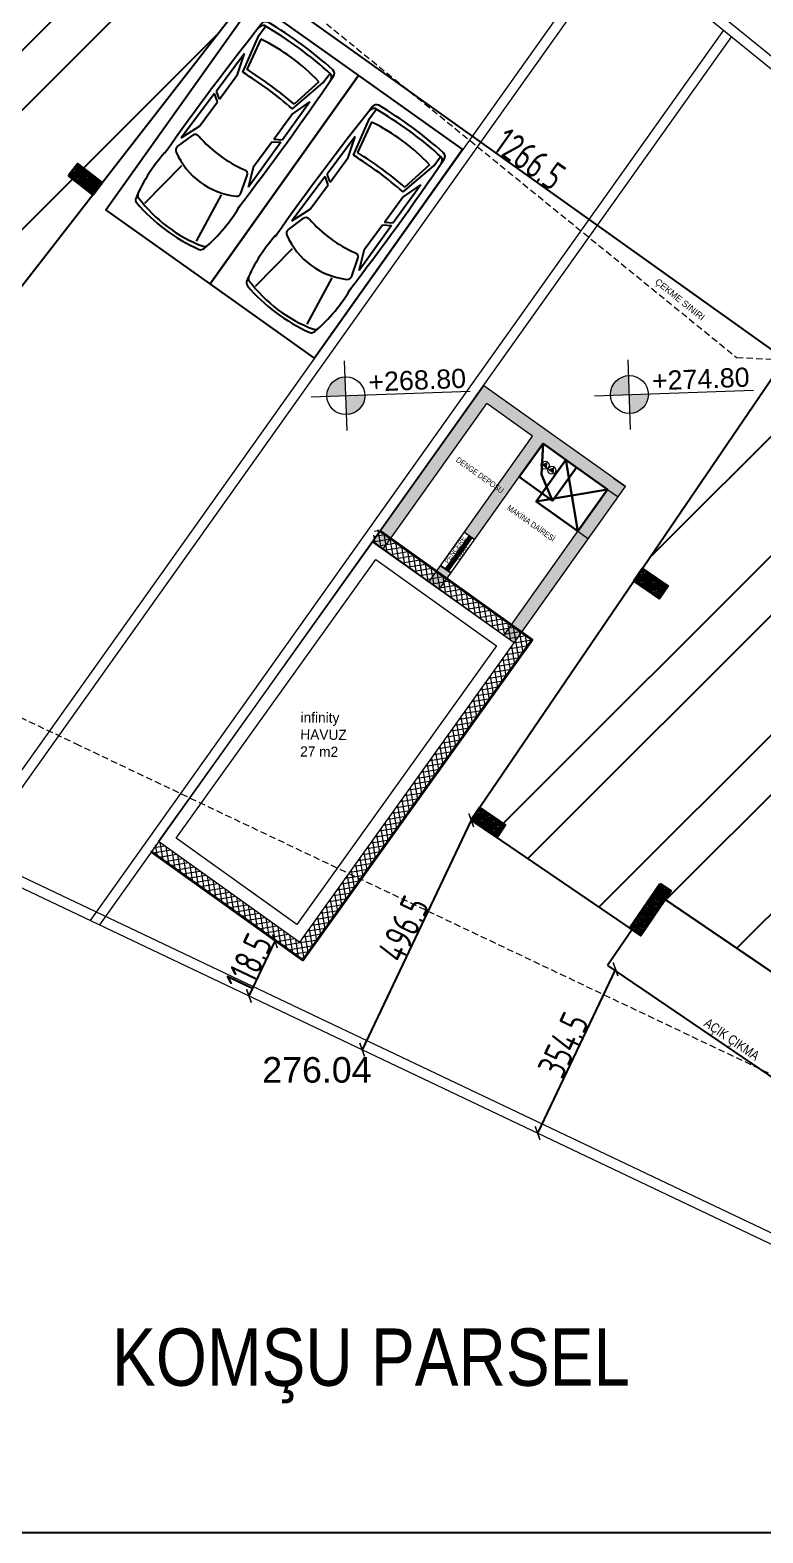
# Model space of a CAD drawing. Header units: millimetres. Extents: x 708 to 46452, y -4963 to 3960.
# Drawn here: x 9124 to 9482, y -4586 to -3851 of the extents above; entities that cross this region are included whole.
import ezdxf

# ---------------------------------------------------------------- set-up
doc = ezdxf.new("R2010")
doc.units = ezdxf.units.MM
doc.linetypes.add('DASHED', pattern=[19.05, 12.7, -6.35])
doc.linetypes.add('DUZ', pattern=[0])
for name, color, linetype, lineweight in [('0.00 kotu6', 55, 'Continuous', 5), ('00_KOLON', 2, 'Continuous', 35), ('20', 1, 'Continuous', 0), ('A-WALL', 113, 'Continuous', 18), ('F-YAZI', 7, 'Continuous', 30), ('H-Savak', 52, 'Continuous', 20), ('KADASTRO', 5, 'Continuous', 0), ('mahal no', 123, 'Continuous', 30), ('MERDİVEN GÖRÜNÜŞ', 171, 'Continuous', 30), ('NKOT', 1, 'Continuous', 0), ('SAVAK', 52, 'Continuous', 20), ('TEFRİŞ', 8, 'Continuous', 9), ('Z_PARSEL', 6, 'Continuous', 0), ('ölçü yatay', 150, 'DUZ', 18)]:
    doc.layers.add(name, color=color, linetype=linetype, lineweight=lineweight)
for name, color, linetype in [('00_YAZI', 214, 'Continuous'), ('DUVARTARAMA', 7, 'Continuous'), ('F-arka_plan', 7, 'Continuous'), ('furn', 7, 'Continuous'), ('KP', 1, 'Continuous'), ('SIVA', 135, 'Continuous'), ('TEFRİŞ2', 2, 'Continuous')]:
    doc.layers.add(name, color=color, linetype=linetype)
doc.styles.add('ARIAL', font='arial.ttf')
doc.styles.add('ARİAL NARROW', font='ARIALN.TTF', dxfattribs={"width": 0.8})
doc.styles.add('AUDIT_D_030819140122-0', font='isocp.shx', dxfattribs={"width": 0.8})
doc.styles.get("Standard").update_dxf_attribs({"font": 'arial.ttf'})
doc.dimstyles.new('DIŞ VAZ', dxfattribs={"dimtxt": 55, "dimasz": 20, "dimexe": 5, "dimexo": 2, "dimgap": 1, "dimtad": 1, "dimdec": 1, "dimrnd": 0.5, "dimdsep": 46, "dimtxsty": 'AUDIT_D_030819140122-0', "dimblk": 'ARCHTICK', "dimcen": 0.09, "dimdle": 0.1, "dimclrd": 256, "dimclre": 256, "dimclrt": 1, "dimadec": 0, "dimazin": 0, "dimtfac": 1, "dimtdec": 1, "dimtix": 1, "dimtmove": 2, "dimatfit": 3, "dimldrblk": 'ARCHTICK', "dimfxl": 5, "dimfxlon": 1, "dimtolj": 1, "dimtzin": 0, "dimarcsym": 0})

# ---------------------------------------------------------------- blocks, each defined once
blk = doc.blocks.new('KOLON')
at = {"layer": 'DUVARTARAMA'}
h = blk.add_hatch(dxfattribs=at)
h.set_pattern_fill('ANSI36', color=8)
h.paths.add_polyline_path([(549.4, 3102.4), (579.4, 3102.4), (579.4, 3042.4), (549.4, 3042.4)])
at = {"layer": '00_KOLON'}
blk.add_lwpolyline([(549.4, 3102.4), (579.4, 3102.4), (579.4, 3042.4), (549.4, 3042.4), (549.4, 3102.4)], dxfattribs=at)
blk = doc.blocks.new('_ArchTick')
at = {"color": 0, "linetype": 'ByBlock', "const_width": 0.15}
blk.add_lwpolyline([(-0.5, -0.5), (0.5, 0.5)], dxfattribs=at)
blk = doc.blocks.new('*D1795')
at = {"layer": 'Defpoints', "color": 0, "transparency": 16777216}
for p in [(24674.8, -12663.2, -13220.7), (24624, -12770.1, -13220.7), (24624, -12770.1)]:
    blk.add_point(p, dxfattribs=at)
at = {"layer": 'KP', "lineweight": -2, "transparency": 16777216}
for p, q in [((24670.3, -12661), (24670.3, -12661)), ((24674.9, -12663.1), (24623.9, -12770.2)), ((24619.4, -12768), (24619.4, -12768))]:
    blk.add_line(p, q, dxfattribs=at)
at = {"layer": 'KP', "lineweight": -2, "transparency": 16777216, "xscale": 20, "yscale": 20, "zscale": 20}
for p, rotation in [((24674.8, -12663.2), 64.5683598937164), ((24624, -12770.1), 244.5683598937164)]:
    blk.add_blockref('_ArchTick', p, dxfattribs=dict(at, rotation=rotation))
at = {"layer": 'KP', "color": 1, "transparency": 16777216, "insert": (24623.6, -12704.4), "char_height": 55, "attachment_point": 5, "rotation": 64.5684, "style": 'AUDIT_D_030819140122-0'}
blk.add_mtext('\\A1;118.5', dxfattribs=at)
blk = doc.blocks.new('*D141')
at = {"layer": 'Defpoints', "color": 0, "transparency": 16777216}
for p in [(25058.4, -12426.8, -13220.7), (24845.2, -12875.3, -13220.7), (24845.2, -12875.3)]:
    blk.add_point(p, dxfattribs=at)
at = {"layer": 'KP', "lineweight": -2, "transparency": 16777216}
for p, q in [((25058.5, -12426.7), (24845.1, -12875.4)), ((25063, -12428.9), (25063, -12428.9)), ((24849.7, -12877.4), (24849.7, -12877.4))]:
    blk.add_line(p, q, dxfattribs=at)
at = {"layer": 'KP', "lineweight": -2, "transparency": 16777216, "xscale": 20, "yscale": 20, "zscale": 20}
for p, rotation in [((25058.4, -12426.8), 64.56835989371938), ((24845.2, -12875.3), 244.5683598937193)]:
    blk.add_blockref('_ArchTick', p, dxfattribs=dict(at, rotation=rotation))
at = {"layer": 'KP', "color": 1, "transparency": 16777216, "insert": (24926.1, -12638.8), "char_height": 55, "attachment_point": 5, "rotation": 64.5684, "style": 'AUDIT_D_030819140122-0'}
blk.add_mtext('\\A1;496.5', dxfattribs=at)
blk = doc.blocks.new('*D142')
at = {"layer": 'Defpoints', "color": 0, "transparency": 16777216}
for p in [(25324.8, -12710.8, -13220.7), (25172.6, -13031, -13220.7), (25188, -13038.3)]:
    blk.add_point(p, dxfattribs=at)
at = {"layer": 'KP', "lineweight": -2, "transparency": 16777216}
for p, q in [((25340.3, -12718), (25188, -13038.4)), ((25344.8, -12720.2), (25344.8, -12720.3)), ((25192.5, -13040.5), (25192.5, -13040.5))]:
    blk.add_line(p, q, dxfattribs=at)
at = {"layer": 'KP', "lineweight": -2, "transparency": 16777216, "xscale": 20, "yscale": 20, "zscale": 20}
for p, rotation in [((25340.3, -12718.1), 64.5683598937192), ((25188, -13038.3), 244.5683598937192)]:
    blk.add_blockref('_ArchTick', p, dxfattribs=dict(at, rotation=rotation))
at = {"layer": 'KP', "color": 1, "transparency": 16777216, "insert": (25238.4, -12866), "char_height": 55, "attachment_point": 5, "rotation": 64.5684, "style": 'AUDIT_D_030819140122-0'}
blk.add_mtext('\\A1;354.5', dxfattribs=at)
blk = doc.blocks.new('02PCAR01')
at = {"color": 0, "linetype": 'ByBlock'}
for p, q in [((-138, 26.03), (-145, 26.03)), ((-112.52, 20.16), (-138, 26.03)), ((-136.91, 23.5), (-115.59, 19.26)), ((-122.94, 26.61), (-92.48, 26.84)), ((-109.29, 22.08), (-122.94, 26.61)), ((-89.35, 22.08), (-109.29, 22.08)), ((-89.35, 22.08), (-92.48, 26.84)), ((-90.39, 26.87), (-54.31, 27.32)), ((-87.23, 22.08), (-90.39, 26.87)), ((-67.5, 22.08), (-87.23, 22.08)), ((-54.31, 27.32), (-67.5, 22.08)), ((-48.33, 25.72), (-60.01, 22.2)), ((-6, 20.97), (-40, 15.97)), ((-136.91, -23.36), (-115.59, -19.12)), ((-6, -20.97), (-40, -15.97)), ((-138, -25.97), (-145, -25.97)), ((-112.51, -20.11), (-138, -25.97)), ((-109.29, -21.95), (-122.94, -26.47)), ((-122.94, -26.47), (-92.48, -26.7)), ((-89.35, -21.95), (-109.29, -21.95)), ((-89.35, -21.95), (-92.48, -26.7)), ((-87.23, -21.95), (-90.39, -26.73)), ((-90.39, -26.73), (-54.31, -27.18)), ((-67.5, -21.95), (-87.23, -21.95)), ((-54.31, -27.18), (-67.5, -21.95)), ((-48.33, -25.52), (-60.01, -22))]:
    blk.add_line(p, q, dxfattribs=at)
for centre, radius, start, end in [((-77.24, -1914.33), 1944.6, 88.89024, 92.01225), ((-30.02, -77.69), 108.31, 76.66075, 96.5655), ((110.89, 0.1), 260.73, 174.2342, 185.7658), ((-145.41, 25.94), 3.14, 92.11191, 173.48992), ((111.89, 0.1), 258.76, 174.01419, 185.98581), ((-141.57, 24.61), 4.6, 94.39871, 147.52881), ((-7.97, 0.1), 131.06, 169.68972, 190.31028), ((147.71, 0.1), 261.01, 175.59188, 184.44072), ((-59.14, 19.33), 3, 106.79837, 193.66308), ((-47.46, 22.85), 3, 31.14552, 106.79837), ((-87.12, 0.1), 48.72, 330.07742, 29.92258), ((-8.86, 25.33), 3.14, 17.81788, 78.39421), ((-95.47, 0.91), 93.12, 343.03471, 15.81411), ((-5.75, 24.64), 3.14, 14.34517, 76.66075), ((-111.75, 0.91), 111.76, 346.39761, 12.667), ((146.01, 0.1), 262.31, 175.79714, 184.20286), ((-142.7, 0.1), 82.75, 347.06832, 12.93168), ((-59.14, -19.13), 3, 166.33692, 253.20163), ((-145.41, -25.74), 3.14, 186.51008, 267.88809), ((-77.24, 1914.53), 1944.6, 267.98775, 271.10976), ((-141.57, -24.41), 4.6, 212.47119, 265.60129), ((-47.46, -22.65), 3, 253.20163, 328.85448), ((-30.02, 77.89), 108.31, 263.4345, 283.11557), ((-9.37, -25.23), 3.14, 281.32486, 340.88258), ((-6.15, -24.54), 3.14, 283.11557, 344.59415)]:
    blk.add_arc(centre, radius, start, end, dxfattribs=at)
blk = doc.blocks.new('*D148')
at = {"layer": 'Defpoints', "color": 0, "transparency": 16777216}
for p in [(24640.8, -10789.3), (24640.8, -10789.4, -13220.7), (25671.5, -11525.5, -13220.7)]:
    blk.add_point(p, dxfattribs=at)
at = {"layer": 'KP', "lineweight": -2, "transparency": 16777216}
for p, q in [((25671.6, -11525.5), (24640.7, -10789.3)), ((24643.7, -10785.3), (24643.7, -10785.3)), ((25674.4, -11521.4), (25674.4, -11521.4))]:
    blk.add_line(p, q, dxfattribs=at)
at = {"layer": 'KP', "lineweight": -2, "transparency": 16777216, "xscale": 20, "yscale": 20, "zscale": 20}
for p, rotation in [((24640.8, -10789.3), 144.4651546863347), ((25671.5, -11525.5), 324.4651546863348)]:
    blk.add_blockref('_ArchTick', p, dxfattribs=dict(at, rotation=rotation))
at = {"layer": 'KP', "color": 1, "transparency": 16777216, "insert": (25172.7, -11134.2), "char_height": 55, "attachment_point": 5, "rotation": 324.4652, "style": 'AUDIT_D_030819140122-0'}
blk.add_mtext('\\A1;1266.5', dxfattribs=at)
blk = doc.blocks.new('REMRGE')
at = {"layer": '0.00 kotu6'}
h = blk.add_hatch(color=256, dxfattribs=at)
h.paths.add_polyline_path([(24814.77, -11633.83), (24813.44, -11596.82), (24850.45, -11595.48, -0.4142136)])
h.paths.add_polyline_path([(24813.44, -11596.82), (24776.43, -11598.15, -0.4142136), (24812.1, -11559.81)])
h = blk.add_hatch(color=256, dxfattribs=at)
h.paths.add_polyline_path([(25368.7, -11631.55), (25367.37, -11594.54), (25404.38, -11593.21, -0.4142136)])
h.paths.add_polyline_path([(25367.37, -11594.54), (25330.35, -11595.88, -0.4142136), (25366.03, -11557.53)])
at = {"layer": 'DUVARTARAMA'}
h = blk.add_hatch(dxfattribs=at)
h.set_pattern_fill('ANGLE', color=0, angle=-35.4194)
h.set_pattern_definition([(324.5806, (16509.612, -4925.859), (4.0482067, 5.692297), [5.08, -1.905]), (54.5806, (16509.612, -4925.859), (-5.692297, 4.0482067), [5.08, -1.905])])
h.paths.add_polyline_path([(25088.54, -11612.23), (25178.18, -11675.99), (25044.93, -11863.35), (25065.31, -11877.83), (25152.21, -11755.63), (25152.18, -11755.61), (25198.58, -11690.44), (25198.58, -11690.44), (25243.38, -11722.34), (25243.4, -11722.31), (25324.86, -11780.3), (25136.51, -12045.16), (25156.88, -12059.65), (25359.73, -11774.42), (25082.65, -11577.37), (24879.81, -11862.6), (24900.18, -11877.09)])
h.paths.add_polyline_path([(24900.18, -11877.09), (24879.81, -11862.6), (24865.32, -11882.97), (24885.69, -11897.46)])
h.paths.add_polyline_path([(25010.19, -11955.33), (24989.82, -11940.84), (24975.33, -11961.21), (24995.71, -11975.7)])
h.paths.add_polyline_path([(25018.94, -11943.03), (24998.57, -11928.53), (24989.82, -11940.84), (25010.19, -11955.33)], flags=17)
h.paths.add_polyline_path([(25156.88, -12059.65), (25136.51, -12045.16), (25122.02, -12065.53), (25142.39, -12080.02)])
h = blk.add_hatch(dxfattribs=at)
h.set_pattern_fill('ANSI36', color=8, angle=-34.22302)
h.set_pattern_definition([(10.77698, (23228.441, -14807.111), (4.8645686, 4.1579456), [7.9375, -1.5875, 0, -1.5875])])
h.paths.add_polyline_path([(25427.56, -12550.84), (25448.24, -12564.9), (25389.18, -12651.72), (25368.51, -12637.66)])
at = {"layer": 'F-arka_plan'}
h = blk.add_hatch(dxfattribs=at)
h.set_pattern_fill('ANSI32', color=256, scale=26)
h.set_pattern_definition([(45, (-5944.31, 13227.06), (-175.115, 175.115), []), (45, (-5827.57, 13227.06), (-175.115, 175.115), [])])
h.paths.add_polyline_path([(25075.31, -12401.95), (25124.92, -12435.69), (25108.05, -12460.5), (25368.51, -12637.66), (25427.56, -12550.84), (25448.24, -12564.9), (25436.99, -12581.44), (25858.68, -12868.27), (25875.56, -12843.46), (25925.17, -12877.21), (26167.01, -12521.66), (26117.39, -12487.91), (26134.27, -12463.11), (26183.88, -12496.85), (26439.78, -12120.63), (26414.97, -12103.76), (26448.72, -12054.15), (26084.9, -11806.69), (26068.03, -11831.49), (26018.42, -11797.75), (26035.29, -11772.94), (25696.28, -11542.35), (25662.53, -11591.96), (25637.73, -11575.09), (25393.08, -11934.77), (25442.69, -11968.52), (25425.82, -11993.32), (25376.2, -11959.58)])
h.paths.add_polyline_path([(25781.36, -12235.16), (25815.11, -12185.55), (25839.91, -12202.42), (25806.17, -12252.03)], flags=16)
h.paths.add_polyline_path([(25973.55, -12148.19), (26100.1, -11962.15), (26306.81, -12102.76), (26180.27, -12288.8), (26159.59, -12274.74), (26272.08, -12109.37), (26106.71, -11996.88), (25994.22, -12162.25)], flags=16)
h.paths.add_polyline_path([(23740.27, -11336.98), (23675.83, -11419.89), (23924.55, -11613.19), (23942.96, -11589.5), (23990.34, -11626.32), (24318.64, -11203.89), (24271.26, -11167.07), (24289.67, -11143.39), (24337.05, -11180.21), (24640.8, -10789.36), (23874.91, -10194.13), (23276.6, -10963.97), (23323.98, -11000.79), (23305.57, -11024.47), (23708.25, -11337.43), (23720.53, -11321.64)])
h.paths.add_polyline_path([(23955.34, -10693.58), (23935.6, -10678.24), (24058.33, -10520.32), (23900.42, -10397.59), (23777.69, -10555.51), (23757.95, -10540.17), (23896.02, -10362.51), (24093.41, -10515.92)], flags=16)
h.paths.add_polyline_path([(25739.14, -12341.97), (25958.61, -12309.32), (25946.48, -12227.79), (25727.01, -12260.44)], flags=24)
h.paths.add_polyline_path([(25684.87, -12372.83), (26026.51, -12322.02), (26020.45, -12281.25), (25678.81, -12332.07)], flags=24)
h.paths.add_polyline_path([(23797.35, -11035.66), (24142.76, -11035.66), (24142.76, -10994.44), (23797.35, -10994.44)], flags=24)
h.paths.add_polyline_path([(23855.49, -11013.11), (24077.45, -11013.11), (24077.45, -10930.68), (23855.49, -10930.68)], flags=24)
at = {"layer": 'H-Savak', "lineweight": 0, "transparency": 33554498}
h = blk.add_hatch(dxfattribs=at)
h.set_pattern_fill('ANSI37', color=256, scale=80, angle=-215.59312)
h.set_pattern_definition([(189.40688, (19541.275, -16639.302), (1.634445, -9.865525), []), (279.40688, (19541.275, -16639.302), (9.865525, 1.634445), [])])
edge = h.paths.add_edge_path()
edge.add_line((24860.14, -11847.25), (24880.47, -11861.8))
edge.add_line((24880.47, -11861.8), (24447, -12467.42))
edge.add_line((24447, -12467.42), (24743.8, -12679.86))
edge.add_line((24723.47, -12665.31), (25142.39, -12080.02))
edge.add_line((25142.39, -12080.02), (24866.26, -11882.38))
edge.add_line((24866.26, -11882.38), (24870.37, -11854.58))
edge.add_line((24870.37, -11854.58), (25177.27, -12074.24))
edge.add_line((25177.27, -12074.24), (24729.25, -12700.19))
edge.add_line((24729.25, -12700.19), (24412.12, -12473.2))
edge.add_line((24432.45, -12487.75), (24880.47, -11861.8))
at = {"layer": 'TEFRİŞ2'}
for points in [[(25207.36, -11726.37), (25205.98, -11739.73), (25194.94, -11731.48)], [(25220.71, -11736.34), (25219.33, -11749.7), (25208.28, -11741.45)]]:
    blk.add_hatch(color=256, dxfattribs=at).paths.add_polyline_path(points)
blk.add_line((24879.63, -11861.21, -13220.7), (25177.27, -12074.24, -13220.7))
at = {"layer": '0.00 kotu6'}
for p, q in [((24815.89, -11664.92), (24810.98, -11528.72)), ((25369.82, -11662.64), (25364.91, -11526.44)), ((24745.34, -11599.27), (25056.23, -11588.05)), ((25299.27, -11597), (25610.16, -11585.78))]:
    blk.add_line(p, q, dxfattribs=at)
for centre in [(24813.44, -11596.82), (25367.37, -11594.54)]:
    blk.add_circle(centre, 37.03, dxfattribs=at)
at = {"layer": '00_KOLON', "elevation": -13220.7}
blk.add_lwpolyline([(25427.56, -12550.84), (25448.24, -12564.9), (25389.18, -12651.72), (25368.51, -12637.66), (25427.56, -12550.84)], dxfattribs=at)
at = {"layer": '20', "color": 5, "linetype": 'DASHED', "lineweight": 13}
for p, q in [((23888.86, -10147.9, -13220.7), (25576.92, -11522.2, -13220.7)), ((25576.92, -11522.2, -26441.4), (26786.95, -11576.42, -26441.4)), ((22800.8, -11570.71, -13220.7), (24285.41, -12276.94, -13220.7)), ((24285.37, -12276.92, -13220.7), (26073.89, -13127.38, -13220.7))]:
    blk.add_line(p, q, dxfattribs=at)
at = {"layer": '20', "elevation": -13220.7}
for points in [[(25345.07, -10688.69), (24068.9, -12484.02)], [(25345.07, -10688.69), (24068.9, -12484.02)], [(25360.58, -10701.32), (24075.44, -12509.27)], [(25360.58, -10701.32), (24075.44, -12509.27)], [(25551.03, -10882.16), (24313.84, -12622.65)], [(25566.57, -10894.81), (24332.18, -12631.37)], [(24447, -12467.42), (24723.47, -12665.31), (25142.39, -12080.02), (24865.92, -11882.13), (24447, -12467.42)]]:
    blk.add_lwpolyline(points, dxfattribs=at)
at = {"layer": 'A-WALL', "lineweight": 0, "elevation": -13220.7}
blk.add_lwpolyline([(24717.7, -12630.43), (24481.88, -12461.64), (24871.69, -11917.01), (25107.51, -12085.8), (24717.7, -12630.43), (24622.96, -12562.62)], dxfattribs=at)
at = {"layer": 'KADASTRO', "lineweight": 0}
blk.add_line((24156.54, -12547.85, -13220.7), (26219.51, -13528.82, -13220.7), dxfattribs=at)
at = {"layer": 'KP'}
blk.add_lwpolyline([(21336.51, -8596.05), (28183.95, -8596.05), (28183.95, -13819.95), (21336.51, -13819.95)], close=True, dxfattribs=at)
at = {"layer": 'KP', "elevation": -13220.7}
for points in [[(23971.93, -11650.01), (24640.8, -10789.36), (23874.91, -10194.13), (23258.19, -10987.65), (23708.25, -11337.43), (23656.09, -11404.55), (23971.93, -11650.01)], [(24548.12, -11378.35), (24344.35, -11233.5), (24634.04, -10825.97), (24837.81, -10970.81), (24548.12, -11378.35)], [(24751.89, -11523.19), (24548.12, -11378.35), (24837.81, -10970.81), (25041.57, -11115.66), (24751.89, -11523.19)], [(25908.29, -12902.01), (26473.52, -12071.02), (25671.47, -11525.48), (25058.44, -12426.75), (25389.18, -12651.72), (25436.99, -12581.44), (25908.29, -12902.01)], [(25324.84, -12710.75), (25953.25, -13138.19), (26240.08, -12716.49), (26099.52, -12620.88), (25908.29, -12902.01), (25436.99, -12581.44), (25389.18, -12651.72), (25372.64, -12640.47), (25324.84, -12710.75)]]:
    blk.add_lwpolyline(points, dxfattribs=at)
at = {"layer": 'MERDİVEN GÖRÜNÜŞ'}
for p, q in [((25198.58, -11690.44, -13220.7), (25195.39, -11751.12, -13220.7)), ((25243.37, -11722.35, -13220.7), (25266.87, -11861.77, -13220.7)), ((25195.39, -11751.12, -13220.7), (25217.35, -11802.01, -13220.7)), ((25324.86, -11780.3, -13220.7), (25185.4, -11803.77, -13220.7))]:
    blk.add_line(p, q, dxfattribs=at)
at = {"layer": 'MERDİVEN GÖRÜNÜŞ', "elevation": -13220.7}
for points in [[(25198.58, -11690.44), (25263.75, -11736.84), (25217.35, -11802.01), (25152.18, -11755.61)], [(25324.86, -11780.3), (25243.4, -11722.31), (25185.4, -11803.77), (25266.87, -11861.77)]]:
    blk.add_lwpolyline(points, close=True, dxfattribs=at)
at = {"layer": 'SAVAK', "lineweight": 40, "elevation": -13220.7}
blk.add_lwpolyline([(24433.65, -12488.61), (24729.25, -12700.19), (25177.27, -12074.24), (24879.63, -11861.21)], dxfattribs=at)
at = {"layer": 'SIVA'}
for p, q in [((25008.35, -11935.49, -13220.7), (25054.74, -11870.31, -13220.7)), ((25010.79, -11937.23, -13220.7), (25057.18, -11872.05, -13220.7)), ((25013.24, -11938.97, -13220.7), (25059.63, -11873.79, -13220.7)), ((25018.94, -11943.03, -13220.7), (24998.57, -11928.53, -13220.7))]:
    blk.add_line(p, q, dxfattribs=at)
at = {"layer": 'TEFRİŞ', "linetype": 'Continuous'}
for centre in [(25202.68, -11732.64, -13220.7), (25216.02, -11742.61, -13220.7)]:
    blk.add_circle(centre, 7.83, dxfattribs=at)
at = {"layer": 'Z_PARSEL', "lineweight": 0}
for p, q in [((24017.52, -9607.9, -13220.7), (25771.5, -11035.86, -13220.7)), ((25348.97, -10717.66, -13220.7), (25766.91, -11057.92, -13220.7)), ((24165.13, -12529.79, -13220.7), (26209.8, -13502.06, -13220.7)), ((24156.54, -12547.85, -13220.7), (26219.51, -13528.82, -13220.7))]:
    blk.add_line(p, q, dxfattribs=at)
at = {"layer": 'ölçü yatay'}
for p, q in [((24865.32, -11882.97, -13220.7), (25082.65, -11577.37, -13220.7)), ((25359.73, -11774.42, -13220.7), (25082.65, -11577.37, -13220.7)), ((24885.69, -11897.46, -13220.7), (25088.54, -11612.23, -13220.7)), ((25178.18, -11675.99, -13220.7), (25088.54, -11612.23, -13220.7)), ((24975.33, -11961.21, -13220.7), (25178.18, -11675.99, -13220.7)), ((24995.71, -11975.7, -13220.7), (25198.55, -11690.47, -13220.7)), ((25324.86, -11780.3, -13220.7), (25198.55, -11690.47, -13220.7)), ((25122.02, -12065.53, -13220.7), (25324.86, -11780.3, -13220.7)), ((25142.39, -12080.02, -13220.7), (25359.73, -11774.42, -13220.7)), ((25324.86, -11780.3, -13220.7), (25345.24, -11794.79, -13220.7)), ((25336.37, -11757.81, -13220.7), (25359.73, -11774.42, -13220.7)), ((25044.93, -11863.35, -13220.7), (25065.31, -11877.83, -13220.7)), ((25266.87, -11861.77, -13220.7), (25287.28, -11876.29, -13220.7)), ((25142.39, -12080.02, -13220.7), (24865.32, -11882.97, -13220.7))]:
    blk.add_line(p, q, dxfattribs=at)
at = {"layer": '00_KOLON'}
for p, rotation in [((26383.75, -13504.66, -13220.7), 52.14634107683383), ((27632.48, -14158.7, -13220.7), 55.77698275266458), ((27314.71, -14625.87, -13220.7), 55.77698275266458)]:
    blk.add_blockref('KOLON', p, dxfattribs=dict(at, rotation=rotation))
at = {"layer": 'furn', "linetype": 'Continuous', "xscale": 3, "yscale": 3, "zscale": 3, "rotation": 233.6406944859937}
for p in [(24460.36, -11272.07), (24676.62, -11434.37)]:
    blk.add_blockref('02PCAR01', p, dxfattribs=at)
at = {"width": 0.7}
for s, p in [('DENGE DEPOSU', (25027.34, -11724.88, -13220.7)), ('MAKİNA DAİRESİ', (25127.21, -11818.67, -13220.7))]:
    blk.add_text(s, height=11.1586, rotation=324.61124, dxfattribs=at).set_placement(p)
for s, p in [('PENCERE', (25012.71, -11925.6, -13220.7)), ('50x80', (25033.02, -11923.34, -13220.7))]:
    blk.add_text(s, height=9.113, rotation=54.55966).set_placement(p)
at = {"layer": '00_YAZI', "insert": (25508, -12832.48), "char_height": 18.6616, "width": 335.1455, "attachment_point": 7, "rotation": 325.60317, "style": 'ARİAL NARROW'}
blk.add_mtext('\\pt130.63099;{\\W1;AÇIK ÇIKMA}', dxfattribs=at)
at = {"layer": '00_YAZI', "insert": (24356.49, -13566.72), "char_height": 111.9694, "width": 2010.8732, "attachment_point": 7, "style": 'ARİAL NARROW'}
blk.add_mtext('{\\W1;KOMŞU PARSEL}', dxfattribs=at)
at = {"layer": '20', "color": 5, "linetype": 'DASHED', "lineweight": 13, "insert": (25424.09, -11366.62), "char_height": 12.5, "attachment_point": 1, "rotation": 321.03955}
blk.add_mtext_dynamic_manual_height_columns('ÇEKME SINIRI', width=1140.3378, gutter_width=12.5, heights=[0], dxfattribs=at)
at = {"layer": 'F-YAZI', "color": 5, "char_height": 37.5, "width": 835.8803, "attachment_point": 1, "rotation": 2.32207}
for s, insert in [('+268.80', (24856.73, -11551.4)), ('+274.80', (25410.66, -11549.12))]:
    blk.add_mtext(s, dxfattribs=dict(at, insert=insert))
at = {"layer": 'mahal no', "lineweight": 0, "insert": (24724.99, -12215.47, -13220.7), "char_height": 20, "attachment_point": 1, "rotation": 359.31807, "style": 'ARIAL'}
blk.add_mtext_dynamic_manual_height_columns('{\\fBankGothic Lt BT|b0|i0|c162|p34;infinity HAVUZ^J27 m2}', width=160.3252, gutter_width=12.5, heights=[159.73], dxfattribs=at)
at = {"layer": 'NKOT', "lineweight": 0}
blk.add_text('276.04', height=50, dxfattribs=at).set_placement((24649.96, -12939.68, 14383.3))
at = {"layer": 'KP'}
for p1, p2, distance, picture, middle in [((25671.47, -11525.48, -13220.7), (24640.8, -10789.36, -13220.7), -0.04, '*D148', (25172.72, -11134.2)), ((25058.44, -12426.75, -13220.7), (24845.15, -12875.3, -13220.7), 0, '*D141', (24926.06, -12638.78)), ((24674.81, -12663.16, -13220.7), (24623.95, -12770.11, -13220.7), 0, '*D1795', (24623.64, -12704.4)), ((25324.84, -12710.75, -13220.7), (25172.56, -13030.98, -13220.7), 17.12, '*D142', (25238.42, -12865.98))]:
    dim = blk.add_aligned_dim(p1=p1, p2=p2, distance=distance, dimstyle='DIŞ VAZ', dxfattribs=at)
    dim.commit()
    dim.dimension.update_dxf_attribs({"geometry": picture, "text_midpoint": middle})

msp = doc.modelspace()

# ---------------------------------------------------------------- block references
at = {"xscale": 0.25, "yscale": 0.25, "zscale": 0.25}
msp.add_blockref('REMRGE', (3074.937, -1130.828, 3305.175), dxfattribs=at)

doc.saveas('drawing.dxf')
